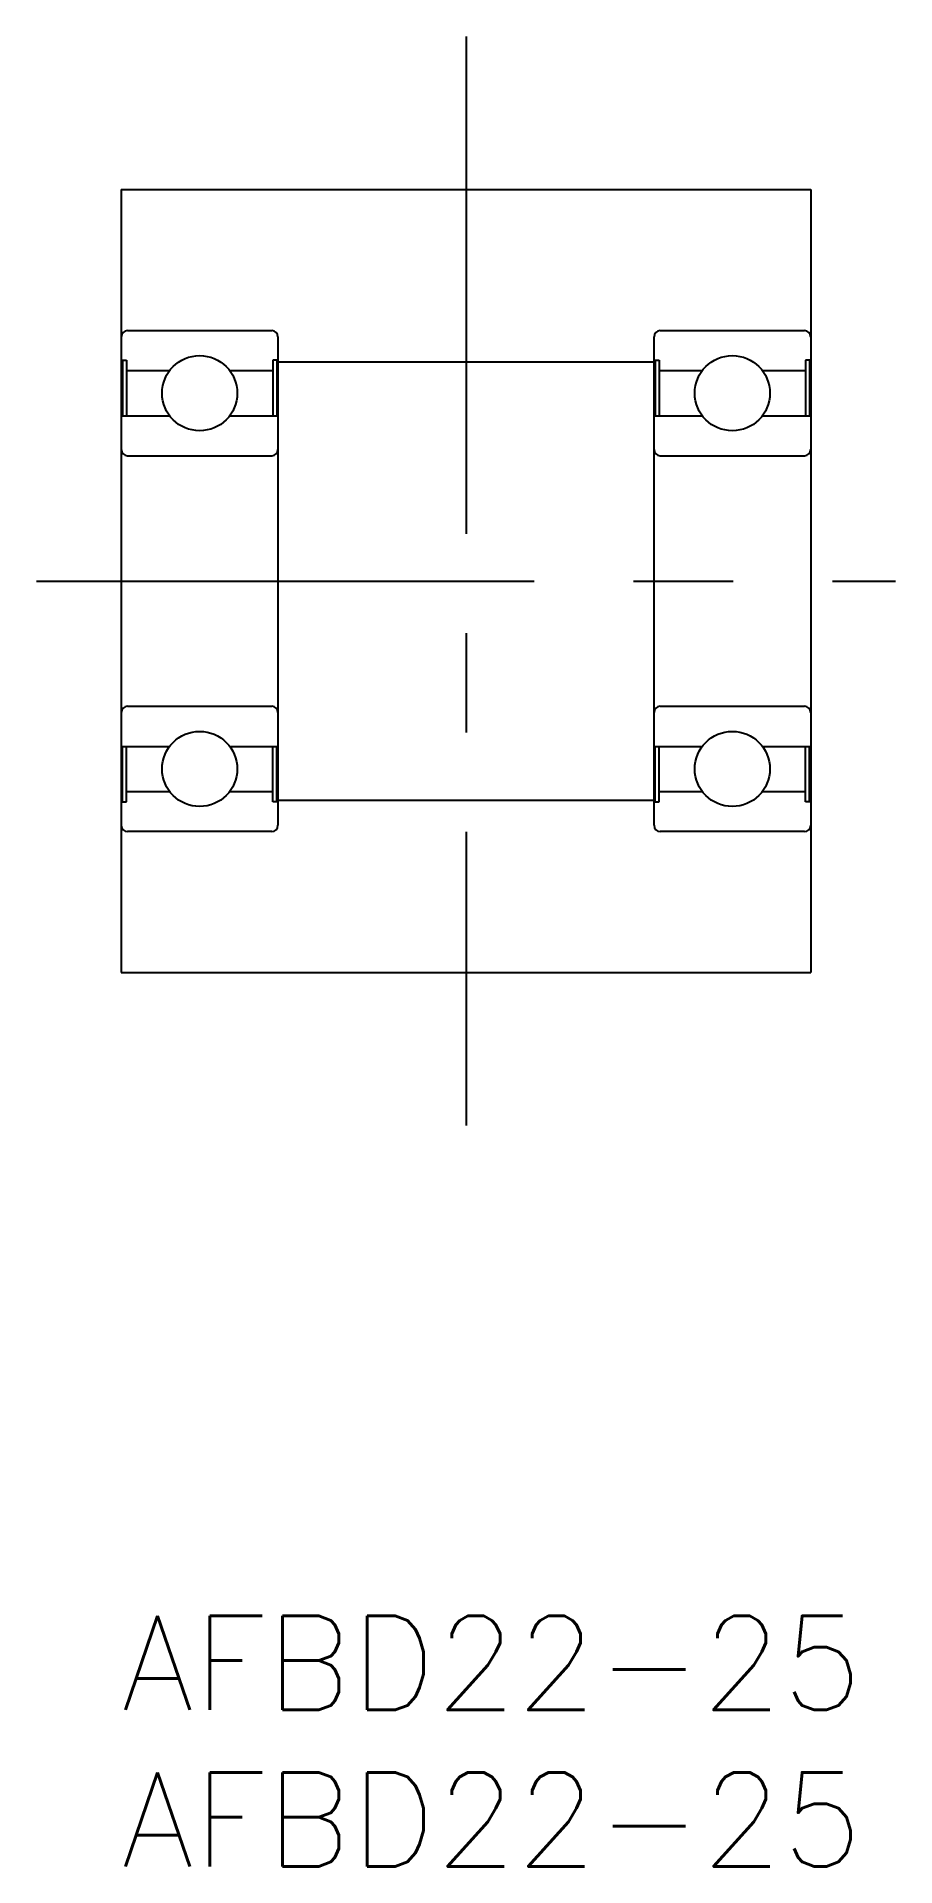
# Model space of a CAD drawing. Extents: x -2.7 to 24.7, y -8 to 50.4.
import ezdxf

# ---------------------------------------------------------------- set-up
doc = ezdxf.new("R2010")
doc.units = 0
doc.header["$LTSCALE"] = 0.5
doc.linetypes.add('CENTER', pattern=[50.8, 31.75, -6.35, 6.35, -6.35])
doc.layers.get('0').update_dxf_attribs({"linetype": 'CONTINUOUS'})
doc.layers.add('CENTER', color=1, linetype='CENTER')
doc.styles.get("Standard").update_dxf_attribs({"font": 'txt.shx', "height": 3, "bigfont": 'bigfont.shx'})

# ---------------------------------------------------------------- blocks, each defined once
blk = doc.blocks.new('*U8')
at = {"color": 7, "linetype": 'CONTINUOUS'}
blk.add_text('AFBD22-25', height=3, dxfattribs=at).set_placement((0, -3))
blk = doc.blocks.new('*U9')
at = {"color": 7, "linetype": 'CONTINUOUS'}
blk.add_text('AFBD22-25', height=3, dxfattribs=at).set_placement((0, -8))

msp = doc.modelspace()

# ---------------------------------------------------------------- linework, layer by layer
at = {"color": 7, "linetype": 'CONTINUOUS'}
for p, q in [((0, 45.551), (22, 45.551)), ((0, 45.551), (0, 20.551)), ((22, 45.551), (22, 20.551)), ((0.2, 41.051), (4.8, 41.051)), ((17.2, 41.051), (21.8, 41.051)), ((5, 40.851), (5, 25.251)), ((17, 25.251), (17, 40.851)), ((0, 40.107), (0.16, 40.107)), ((0.04, 40.107), (0.04, 38.331)), ((0.16, 40.107), (0.16, 38.331)), ((0.16, 39.771), (1.54, 39.771)), ((3.46, 39.771), (4.84, 39.771)), ((4.84, 40.107), (4.84, 38.331)), ((5, 40.107), (4.84, 40.107)), ((4.96, 40.107), (4.96, 38.331)), ((5, 40.051), (17, 40.051)), ((17, 40.107), (17.16, 40.107)), ((17.04, 40.107), (17.04, 38.331)), ((17.16, 40.107), (17.16, 38.331)), ((17.16, 39.771), (18.54, 39.771)), ((20.46, 39.771), (21.84, 39.771)), ((21.84, 40.107), (21.84, 38.331)), ((22, 40.107), (21.84, 40.107)), ((21.96, 40.107), (21.96, 38.331)), ((0, 38.331), (1.54, 38.331)), ((3.46, 38.331), (5, 38.331)), ((17, 38.331), (18.54, 38.331)), ((20.46, 38.331), (22, 38.331)), ((0.2, 37.051), (4.8, 37.051)), ((17.2, 37.051), (21.8, 37.051)), ((0.2, 29.051), (4.8, 29.051)), ((17.2, 29.051), (21.8, 29.051)), ((0, 27.771), (1.54, 27.771)), ((0.04, 25.995), (0.04, 27.771)), ((0.16, 25.995), (0.16, 27.771)), ((3.46, 27.771), (5, 27.771)), ((4.84, 25.995), (4.84, 27.771)), ((4.96, 25.995), (4.96, 27.771)), ((17, 27.771), (18.54, 27.771)), ((17.04, 25.995), (17.04, 27.771)), ((17.16, 25.995), (17.16, 27.771)), ((20.46, 27.771), (22, 27.771)), ((21.84, 25.995), (21.84, 27.771)), ((21.96, 25.995), (21.96, 27.771)), ((0.16, 26.331), (1.54, 26.331)), ((3.46, 26.331), (4.84, 26.331)), ((17.16, 26.331), (18.54, 26.331)), ((20.46, 26.331), (21.84, 26.331)), ((0, 25.995), (0.16, 25.995)), ((5, 25.995), (4.84, 25.995)), ((5, 26.051), (17, 26.051)), ((17, 25.995), (17.16, 25.995)), ((22, 25.995), (21.84, 25.995)), ((4.8, 25.051), (0.2, 25.051)), ((21.8, 25.051), (17.2, 25.051)), ((0, 20.551), (22, 20.551))]:
    msp.add_line(p, q, dxfattribs=at)
for centre in [(2.5, 39.051), (19.5, 39.051), (2.5, 27.051), (19.5, 27.051)]:
    msp.add_circle(centre, 1.2, dxfattribs=at)
for centre, start, end in [((0.2, 40.851), 90, 180), ((4.8, 40.851), 0, 90), ((17.2, 40.851), 90, 180), ((21.8, 40.851), 0, 90), ((0.2, 37.251), 180, 270), ((4.8, 37.251), 270, 0), ((17.2, 37.251), 180, 270), ((21.8, 37.251), 270, 0), ((0.2, 28.851), 90, 180), ((4.8, 28.851), 0, 90), ((17.2, 28.851), 90, 180), ((21.8, 28.851), 0, 90), ((0.2, 25.251), 180, 270), ((4.8, 25.251), 270, 0), ((17.2, 25.251), 180, 270), ((21.8, 25.251), 270, 0)]:
    msp.add_arc(centre, 0.2, start, end, dxfattribs=at)
at = {"layer": 'CENTER', "color": 1, "linetype": 'CENTER'}
for p, q in [((11, 50.439), (11, 15.663)), ((-2.703, 33.051), (24.703, 33.051))]:
    msp.add_line(p, q, dxfattribs=at)

# ---------------------------------------------------------------- block references
at = {"color": 7, "linetype": 'CONTINUOUS'}
for name in ['*U8', '*U9']:
    msp.add_blockref(name, (0, 0), dxfattribs=at)

doc.saveas('drawing.dxf')
